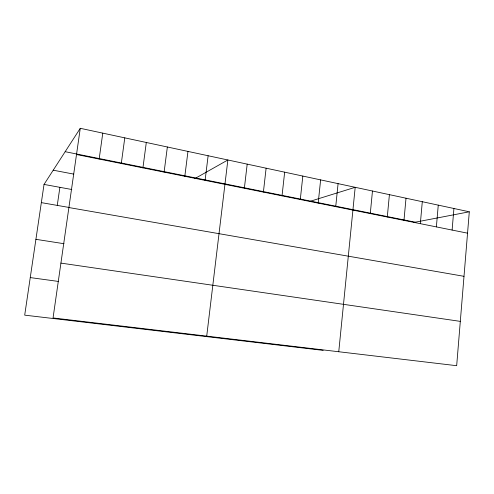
<?xml version="1.0" encoding="UTF-8"?>
<svg xmlns="http://www.w3.org/2000/svg" width="494" height="494" viewBox="0 0 494 494"><rect width="100%" height="100%" fill="white"/><g stroke="black" fill="none" stroke-linecap="round" stroke-linejoin="round"><path stroke-width="0.74" d="M469.3 211.796L456.672 365.696L53.049 317.945L80.269 128.304L469.3 211.796L413.744 222.485M452.109 230.062L453.93 208.499M436.375 226.9L438.264 205.14M420.332 223.671L422.296 201.713M403.975 220.38L406.012 198.218M387.29 217.027L389.408 194.655M370.278 213.599L372.47 191.017M338.754 351.747L355.192 187.306L309.263 201.589M335.722 206.653L338.081 183.638M318.185 203.127L320.631 179.89M300.29 199.527L302.828 176.068M282.031 195.852L284.661 172.171M263.395 192.104L266.118 168.195M244.363 188.276L247.191 164.132M206.72 336.124L227.864 159.982L194.636 178.723M205.09 180.378L208.128 155.746M184.818 176.296L187.961 151.417M164.101 172.128L167.361 146.996M142.927 167.874L146.304 142.476M121.283 163.52L124.784 137.857M99.152 159.068L102.777 133.139M57.261 205.399L59.891 187.325M80.269 128.304L44.034 184.423L24.7 315.147L323.175 350.376M30.258 277.585L58.588 281.457M60.923 263.104L460.309 321.372M35.914 239.331L64.01 243.709M41.342 202.626L69.209 207.48M68.894 207.548L464.002 276.319M44.034 184.423L71.784 189.505M53.222 170.195L73.797 174.123M65.171 151.689L415.244 222.195M76.508 154.511L467.546 233.168"/></g></svg>
